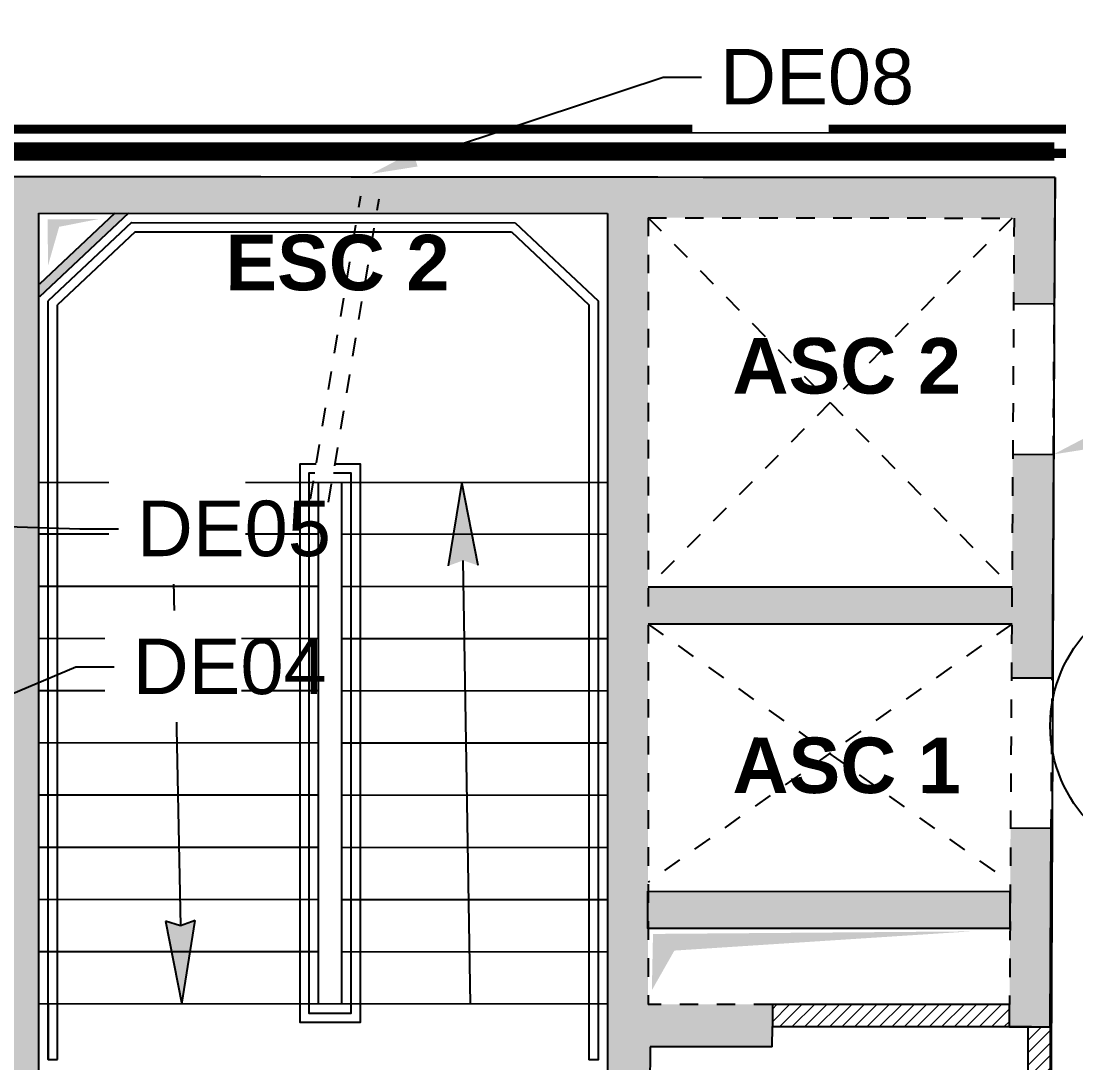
# Model space of a CAD drawing. Extents: x -27.9 to 24.1, y -8.6 to 57.6.
# Drawn here: x -6.11 to -0.41, y 2.3 to 7.93 of the extents above; entities that cross this region are included whole.
import ezdxf
from ezdxf import colors
from ezdxf.entities.mleader import LeaderData, LeaderLine
from ezdxf.math import Vec2, Vec3

# ---------------------------------------------------------------- set-up
doc = ezdxf.new("R2010")
doc.units = 0
doc.header["$LTSCALE"] = 0.002
for name, pattern in [('AXES2', [28.575, 19.05, -3.175, 3.175, -3.175]), ('CACHE', [0.375, 0.25, -0.125]), ('CACHE2', [4.7625, 3.175, -1.5875])]:
    doc.linetypes.add(name, pattern=pattern)
for name, color, linetype in [('01-STR_MACONNERIE_HACH', 252, 'Continuous'), ('02-CL HACH PLATRE', 6, 'Continuous'), ('A-legende', 7, 'Continuous')]:
    doc.layers.add(name, color=color, linetype=linetype)
doc.layers.add('A-Détails', color=7, linetype='Continuous', true_color=0x00a500)
doc.layers.add('A-signalétique', color=7, linetype='Continuous', true_color=0x666666)
doc.styles.add('COTE 100', font='arial.ttf', dxfattribs={"height": 0.15})
doc.styles.add('Y_TXT_COT', font='arial.ttf', dxfattribs={"height": 0.2})

# ---------------------------------------------------------------- blocks, each defined once
blk = doc.blocks.new('Xref-R3-2018-11')
h = blk.add_hatch(color=256)
h.dxf.hatch_style = 1
h.paths.add_polyline_path([(-3.244, -0.0088), (-3.2407, -0.2564), (-3.1811, -0.0489), (-2.9633, -0.006)])
h = blk.add_hatch(color=256)
h.dxf.hatch_style = 1
h.paths.add_polyline_path([(-0.9184, -1.8775), (-1.0063, -1.4291), (-1.0792, -1.8802), (-0.9992, -1.8513)])
h = blk.add_hatch(color=256)
h.dxf.hatch_style = 1
h.paths.add_polyline_path([(-2.6073, -3.7993), (-2.5181, -4.2473), (-2.4466, -3.7961), (-2.5264, -3.8251)])
h = blk.add_hatch(color=256)
h.dxf.hatch_style = 1
h.paths.add_polyline_path([(0.0265, -3.8686), (0.0203, -4.1727), (0.1419, -3.9586), (1.7429, -3.8549)])
at = {"layer": '01-STR_MACONNERIE_HACH'}
h = blk.add_hatch(color=256, dxfattribs=at)
h.dxf.hatch_style = 1
h.paths.add_polyline_path([(1.9522, -4.2501), (1.9522, -4.3701), (2.1716, -4.3702), (2.1777, -3.2971), (1.9577, -3.2958)])
h.paths.add_polyline_path([(0.6716, -4.3693), (0.671, -4.3693), (0.671, -4.2493), (0, -4.2489), (0, 0), (1.9767, -0.0016), (1.974, -0.4631), (2.194, -0.4644), (2.198, 0.2183), (-3.5072, 0.2228), (-3.5082, -1.0072), (-3.5082, -2.5872), (-3.5082, -3.3768), (-3.5682, -3.3768), (-3.5682, -5.0368), (-3.5682, -6.3066), (-3.2001, -6.3068), (-3.2, -6.207), (-3.29, -6.207), (-3.29, 0.0252), (-0.22, 0.0227), (-0.22, -5.7488), (-1.54, -5.748), (-1.5403, -6.208), (-1.6303, -6.2079), (-1.6303, -6.3076), (-1.2742, -6.3078), (-1.2741, -6.1882), (-1.43, -6.1881), (-1.43, -5.8281), (-0.22, -5.8288), (-0.22, -6.1888), (0.04, -6.1889), (0.04, -6.1888), (0.04, -5.8289), (0.89, -5.8294), (0.89, -6.1894), (0.6924, -6.1893), (0.6923, -6.3088), (1.0414, -6.309), (1.0414, -6.2095), (1.0209, -6.2095), (1.0237, -5.7295), (0.0037, -5.7289), (0.0109, -4.4789), (0.6709, -4.4793)])
h = blk.add_hatch(color=256, dxfattribs=at)
h.dxf.hatch_style = 1
h.paths.add_polyline_path([(-2.807, 0.0248), (-2.8799, 0.0248), (-3.2869, -0.3582), (-3.287, -0.4269)])
h = blk.add_hatch(color=256, dxfattribs=at)
h.dxf.hatch_style = 1
h.paths.add_polyline_path([(2.1893, -1.2784), (1.9694, -1.2771), (1.9624, -2.4843), (2.1824, -2.4855)])
h = blk.add_hatch(color=256, dxfattribs=at)
h.dxf.hatch_style = 1
h.paths.add_polyline_path([(1.9665, -1.9951), (0, -1.9951), (0, -1.9951), (0, -2.1951), (1.9653, -2.1951)])
h = blk.add_hatch(color=256, dxfattribs=at)
h.dxf.hatch_style = 1
h.paths.add_polyline_path([(-0.0016, -3.6384), (1.9539, -3.6385), (1.9539, -3.8385), (-0.0016, -3.8384)])
at = {"layer": '02-CL HACH PLATRE', "lineweight": 13, "transparency": 33554687}
h = blk.add_hatch(dxfattribs=at)
h.set_pattern_fill('ANSI31', color=256, scale=0.015)
h.paths.add_polyline_path([(0.671, -4.3693), (1.9522, -4.3693), (1.9522, -4.2501), (0.671, -4.2501)])
h = blk.add_hatch(dxfattribs=at)
h.set_pattern_fill('ANSI31', color=256, scale=0.015)
h.paths.add_polyline_path([(2.1716, -4.3702), (2.0716, -4.3702), (2.0516, -4.3701), (2.0516, -6.3096), (2.1716, -6.3095)])
for p, q in [((-3.5072, 0.2228), (2.198, 0.2183)), ((2.198, 0.2183), (2.194, -0.4644)), ((-3.29, 0.0252), (-0.22, 0.0227)), ((-3.29, -6.207), (-3.29, 0.0252)), ((-0.22, 0.0227), (-0.22, -5.7488)), ((-2.7902, -0.0252), (-3.24, -0.4486)), ((-2.7902, -0.0252), (-0.7181, -0.0269)), ((-0.7181, -0.0269), (-0.27, -0.4486)), ((-2.7704, -0.0752), (-3.19, -0.4702)), ((-2.7704, -0.0752), (-0.7379, -0.0768)), ((-0.7379, -0.0768), (-0.32, -0.4702)), ((-3.24, -4.547), (-3.24, -0.4486)), ((-0.27, -0.4486), (-0.27, -4.5487)), ((-3.19, -4.547), (-3.19, -0.4702)), ((-0.32, -0.4702), (-0.32, -4.5487)), ((2.1893, -1.2784), (2.1824, -2.4855)), ((-3.29, -1.4274), (-0.22, -1.4298)), ((-2.5736, -1.4279), (-2.5264, -3.8251)), ((-1.78, -4.2479), (-1.78, -1.4286)), ((-1.0063, -1.4291), (-1.0792, -1.8802)), ((-0.9184, -1.8775), (-1.0063, -1.4291)), ((-1.78, -1.7099), (-3.2885, -1.709)), ((-0.2185, -1.7108), (-1.655, -1.7099)), ((-0.9589, -4.2483), (-0.9992, -1.8513)), ((-1.78, -1.9919), (-3.2887, -1.991)), ((-0.2187, -1.9928), (-1.655, -1.9919)), ((-1.78, -2.2739), (-3.2888, -2.273)), ((-0.2188, -2.2748), (-1.655, -2.2739)), ((-1.78, -2.5559), (-3.289, -2.555)), ((-0.219, -2.5568), (-1.655, -2.5559)), ((-1.78, -2.8379), (-3.2892, -2.837)), ((-0.2192, -2.8388), (-1.655, -2.8379)), ((-1.78, -3.1199), (-3.2893, -3.119)), ((-0.2193, -3.1208), (-1.655, -3.1199)), ((-1.78, -3.4019), (-3.2895, -3.401)), ((-0.2195, -3.4028), (-1.655, -3.4019)), ((-1.78, -3.6839), (-3.2897, -3.683)), ((-0.2197, -3.6848), (-1.655, -3.6839)), ((-2.5264, -3.8251), (-2.6073, -3.7993)), ((-2.6073, -3.7993), (-2.5181, -4.2473)), ((-2.4466, -3.7961), (-2.5264, -3.8251)), ((-2.5181, -4.2473), (-2.4466, -3.7961)), ((-1.78, -3.9659), (-3.2898, -3.965)), ((-0.2198, -3.9668), (-1.655, -3.9659)), ((-0.22, -4.2488), (-3.29, -4.247)), ((0.6709, -4.4793), (0.6716, -4.3693)), ((2.0716, -4.3702), (1.9522, -4.3701)), ((0.0109, -4.4789), (0.0037, -5.7289)), ((0.6709, -4.4793), (0.0109, -4.4789))]:
    blk.add_line(p, q)
at = {"linetype": 'CACHE2'}
for p, q in [((0, 0), (1.9767, -0.0016)), ((0, 0), (0, -4.2489)), ((1.9767, -0.0016), (1.9522, -4.2501)), ((0.671, -4.2493), (0, -4.2489)), ((1.9526, -4.2501), (1.9522, -4.2501))]:
    blk.add_line(p, q, dxfattribs=at)
at = {"linetype": 'AXES2'}
for points in [[(-1.8243, -1.5203), (-1.5522, 0.1182)], [(-1.7257, -1.5367), (-1.4535, 0.1018)]]:
    blk.add_lwpolyline(points, dxfattribs=at)
for points in [[(-2.8066, 0.0252), (-3.2866, -0.4266)], [(-2.8796, 0.0252), (-3.2866, -0.3579)], [(1.974, -0.4631), (2.194, -0.4644)], [(1.9694, -1.2771), (2.1893, -1.2784)], [(-1.655, -4.2479), (-1.655, -1.4286)], [(1.9659, -1.9951), (0, -1.9951)], [(1.9659, -2.1951), (0, -2.1951)], [(1.9624, -2.4843), (2.1824, -2.4855)], [(1.9522, -4.3701), (2.0716, -4.3702), (2.1716, -4.3702), (2.1777, -3.2971)], [(1.9577, -3.2958), (2.1777, -3.2971)], [(-3.24, -4.247), (-3.24, -4.547), (-3.19, -4.547)], [(2.0516, -4.3693), (2.0516, -6.3096)], [(2.1716, -4.3693), (2.1716, -6.3095)]]:
    blk.add_lwpolyline(points)
at = {"linetype": 'CACHE'}
for points in [[(0, 0), (1.9652, -1.9951)], [(1.9655, -0.0016), (0, -1.9951)], [(0, -2.1951), (1.9526, -3.5885)], [(1.9641, -2.1951), (0.0005, -3.5884)]]:
    blk.add_lwpolyline(points, dxfattribs=at)
at = {"linetype": 'CACHE', "ltscale": 0.2}
for points in [[(2.1893, -1.2784), (2.194, -0.4644)], [(2.1777, -3.2971), (2.1824, -2.4855)]]:
    blk.add_lwpolyline(points, dxfattribs=at)
at = {"linetype": 'Continuous'}
for points in [[(-1.6911, -1.3286), (-1.555, -1.3286), (-1.555, -4.3479), (-1.88, -4.3479), (-1.88, -1.3286), (-1.7925, -1.3286)], [(-1.6994, -1.3786), (-1.605, -1.3786), (-1.605, -4.2979), (-1.83, -4.2979), (-1.83, -1.3786), (-1.8008, -1.3786)], [(-0.27, -4.2487), (-0.27, -4.5487), (-0.32, -4.5487)]]:
    blk.add_lwpolyline(points, dxfattribs=at)
for points in [[(-0.0016, -3.6384), (1.9539, -3.6385), (1.9539, -3.8385), (-0.0016, -3.8384)], [(0.671, -4.3693), (1.9522, -4.3693), (1.9522, -4.2501), (0.671, -4.2501)]]:
    blk.add_lwpolyline(points, close=True)
at = {"color": 6}
blk.add_circle((2.9222, -2.7441), 0.75, dxfattribs=at)
at = {"char_height": 0.3, "width": 1.472401, "attachment_point": 1, "rotation": 359.9558, "style": 'COTE 100'}
for s, insert in [('{\\fArial|b1|i0|c0|p34;ESC 2}', (-2.2834, -0.0913)), ('{\\fArial|b1|i0|c0|p34;ASC 2}', (0.4558, -0.6493)), ('{\\fArial|b1|i0|c0|p34;ASC 1}', (0.4558, -2.8074))]:
    blk.add_mtext(s, dxfattribs=dict(at, insert=insert))

msp = doc.modelspace()

# ---------------------------------------------------------------- linework, layer by layer
at = {"ltscale": 0.01}
msp.add_lwpolyline([(-0.5264, 7.0874), (-6.9646, 7.0919), (-6.9672, 5.2021), (-6.2326, 5.2036), (-6.2293, 3.4923), (-6.2926, 3.4923), (-6.2904, 3.2623), (-6.9647, 3.2624), (-6.9646, 0.5629), (-0.5528, 0.5596)], close=True, dxfattribs=at)
at = {"layer": 'A-legende', "color": 39, "linetype": 'CACHE2', "ltscale": 0.5, "true_color": 0x663d19, "const_width": 0.05}
msp.add_lwpolyline([(-0.4671, 7.3475), (-6.897, 7.3475)], dxfattribs=at)
at = {"layer": 'A-legende', "color": 151, "linetype": 'CACHE', "ltscale": 5, "true_color": 0xa4b6e5, "const_width": 0.05}
msp.add_lwpolyline([(-0.4671, 7.2167), (-6.897, 7.2167)], dxfattribs=at)

# ---------------------------------------------------------------- block references
at = {"ltscale": 0.01}
msp.add_blockref('Xref-R3-2018-11', (-2.7244, 6.8691), dxfattribs=at)

# ---------------------------------------------------------------- next in the draw order: leaders
at = {"layer": 'A-Détails'}
ml = msp.add_multileader_mtext('Standard', dxfattribs=at)
ml.set_content('DE08', color=256, style='Y_TXT_COT')
ml.set_leader_properties()
ml.build(insert=Vec2(0, 0))
ml.multileader.update_dxf_attribs({"has_text_frame": 1, "text_left_attachment_type": 2, "text_right_attachment_type": 2, "dogleg_length": 1, "arrow_head_size": 0.25})
ctx = ml.context
ctx.base_point, ctx.char_height, ctx.arrow_head_size, ctx.landing_gap_size, ctx.plane_origin = Vec3(-2.4357, 7.6283), 0.3, 0.25, 0.1, Vec3(-5.8801, 10.4958)
ctx.left_attachment, ctx.right_attachment = 2, 2
notes = []
notes.append((ctx, [(0, (1, 1, 0), (-2.6429, 7.6283), (1, 0), 0.2072, [(0, [(-4.2196, 7.1064)], 0, [])])]))
ctx.mtext.insert, ctx.mtext.rotation, ctx.mtext.width, ctx.mtext.defined_height, ctx.mtext.flow_direction = Vec3(-2.3357, 7.7815), 6.283185, 0.436539, 0.1999, 5
ctx.mtext.has_bg_fill, ctx.mtext.bg_color, ctx.mtext.bg_scale_factor, ctx.mtext.bg_transparency, ctx.mtext.use_window_bg_color = 1, -1027028792, 1.5, 0, 1
ml = msp.add_multileader_mtext('Standard', dxfattribs=at)
ml.set_content('DE08', color=256, style='Y_TXT_COT')
ml.set_leader_properties()
ml.build(insert=Vec2(0, 0))
ml.multileader.update_dxf_attribs({"has_text_frame": 1, "text_left_attachment_type": 2, "text_right_attachment_type": 2, "dogleg_length": 1, "arrow_head_size": 0.25})
ctx = ml.context
ctx.base_point, ctx.char_height, ctx.arrow_head_size, ctx.landing_gap_size, ctx.plane_origin = Vec3(1.2489, 6.1127), 0.3, 0.25, 0.1, Vec3(-2.1956, 8.9802)
ctx.left_attachment, ctx.right_attachment = 2, 2
notes.append((ctx, [(0, (1, 1, 0), (1.0417, 6.1127), (1, 0), 0.2072, [(0, [(-0.535, 5.5908)], 0, [])])]))
ctx.mtext.insert, ctx.mtext.rotation, ctx.mtext.width, ctx.mtext.defined_height, ctx.mtext.flow_direction = Vec3(1.3489, 6.2658), 6.283185, 0.436539, 0.1999, 5
ctx.mtext.has_bg_fill, ctx.mtext.bg_color, ctx.mtext.bg_scale_factor, ctx.mtext.bg_transparency, ctx.mtext.use_window_bg_color = 1, -1027028792, 1.5, 0, 1
ml = msp.add_multileader_mtext('Standard', dxfattribs=at)
ml.set_content('DE05', color=256, style='Y_TXT_COT')
ml.set_leader_properties()
ml.build(insert=Vec2(0, 0))
ml.multileader.update_dxf_attribs({"has_text_frame": 1, "text_left_attachment_type": 2, "text_right_attachment_type": 2, "dogleg_length": 1, "arrow_head_size": 0.25})
ctx = ml.context
ctx.base_point, ctx.char_height, ctx.arrow_head_size, ctx.landing_gap_size, ctx.plane_origin = Vec3(-5.5857, 5.188), 0.3, 0.25, 0.1, Vec3(-9.0302, 8.0555)
ctx.left_attachment, ctx.right_attachment = 2, 2
notes.append((ctx, [(0, (1, 1, 0), (-5.793, 5.188), (1, 0), 0.2072, [(0, [(-7.5891, 5.2512)], 0, [])])]))
ctx.mtext.insert, ctx.mtext.rotation, ctx.mtext.width, ctx.mtext.defined_height, ctx.mtext.flow_direction = Vec3(-5.4857, 5.3411), 6.283185, 0.436539, 0.1999, 5
ctx.mtext.has_bg_fill, ctx.mtext.bg_color, ctx.mtext.bg_scale_factor, ctx.mtext.bg_transparency, ctx.mtext.use_window_bg_color = 1, -1027028792, 1.5, 0, 1
ml = msp.add_multileader_mtext('Standard', dxfattribs=at)
ml.set_content('DE04', color=256, style='Y_TXT_COT')
ml.set_leader_properties()
ml.build(insert=Vec2(0, 0))
ml.multileader.update_dxf_attribs({"has_text_frame": 1, "text_left_attachment_type": 2, "text_right_attachment_type": 2, "dogleg_length": 1, "arrow_head_size": 0.25})
ctx = ml.context
ctx.base_point, ctx.char_height, ctx.arrow_head_size, ctx.landing_gap_size, ctx.plane_origin = Vec3(-5.6084, 4.4427), 0.3, 0.25, 0.1, Vec3(-12.6062, 6.361)
ctx.left_attachment, ctx.right_attachment = 2, 2
notes.append((ctx, [(0, (1, 1, 0), (-5.8156, 4.4427), (1, 0), 0.2072, [(0, [(-6.9003, 3.988)], 0, [])])]))
ctx.mtext.insert, ctx.mtext.rotation, ctx.mtext.width, ctx.mtext.defined_height, ctx.mtext.flow_direction = Vec3(-5.5084, 4.5959), 6.283185, 0.436539, 0.1999, 5
ctx.mtext.has_bg_fill, ctx.mtext.bg_color, ctx.mtext.bg_scale_factor, ctx.mtext.bg_transparency, ctx.mtext.use_window_bg_color = 1, -1027028792, 1.5, 0, 1
for ctx, leaders in notes:
    for number, flags, end, landing, length, lines in leaders:
        leader = LeaderData()
        leader.index, (leader.has_last_leader_line, leader.has_dogleg_vector, leader.attachment_direction) = number, flags
        leader.last_leader_point, leader.dogleg_vector, leader.dogleg_length = Vec3(end), Vec3(landing), length
        for number, points, colour, breaks in lines:
            line = LeaderLine()
            line.index, line.vertices, line.color, line.breaks = number, Vec3.list(points), colors.encode_raw_color(colour), breaks
            leader.lines.append(line)
        ctx.leaders.append(leader)

# ---------------------------------------------------------------- next in the draw order: linework, layer by layer
at = {"layer": 'A-signalétique', "color": 253, "linetype": 'AXES2', "ltscale": 0.1, "true_color": 0x999999, "const_width": 0.1}
msp.add_lwpolyline([(-0.5309, 7.2274), (-7.0461, 7.2274), (-7.0461, 5.5204), (-9.9436, 5.5204), (-9.9436, 5.0302), (-6.3739, 5.0302)], dxfattribs=at)

doc.saveas('drawing.dxf')
